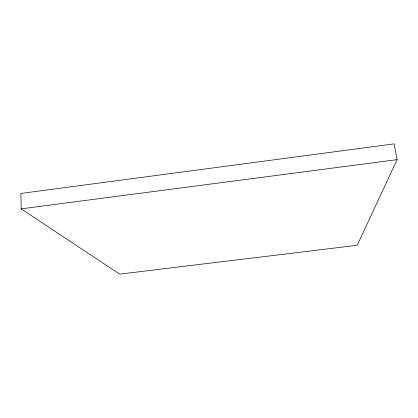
<?xml version="1.0" encoding="UTF-8"?>
<svg xmlns="http://www.w3.org/2000/svg" width="418" height="418" viewBox="0 0 418 418"><rect width="100%" height="100%" fill="white"/><g stroke="black" fill="none" stroke-linecap="round" stroke-linejoin="round"><path stroke-width="0.63" d="M397.1 159.65L357.191 245.298L119.663 274.124L21.156 208.854L20.9 193.44L394.158 143.876L397.1 159.65L21.156 208.854"/></g></svg>
